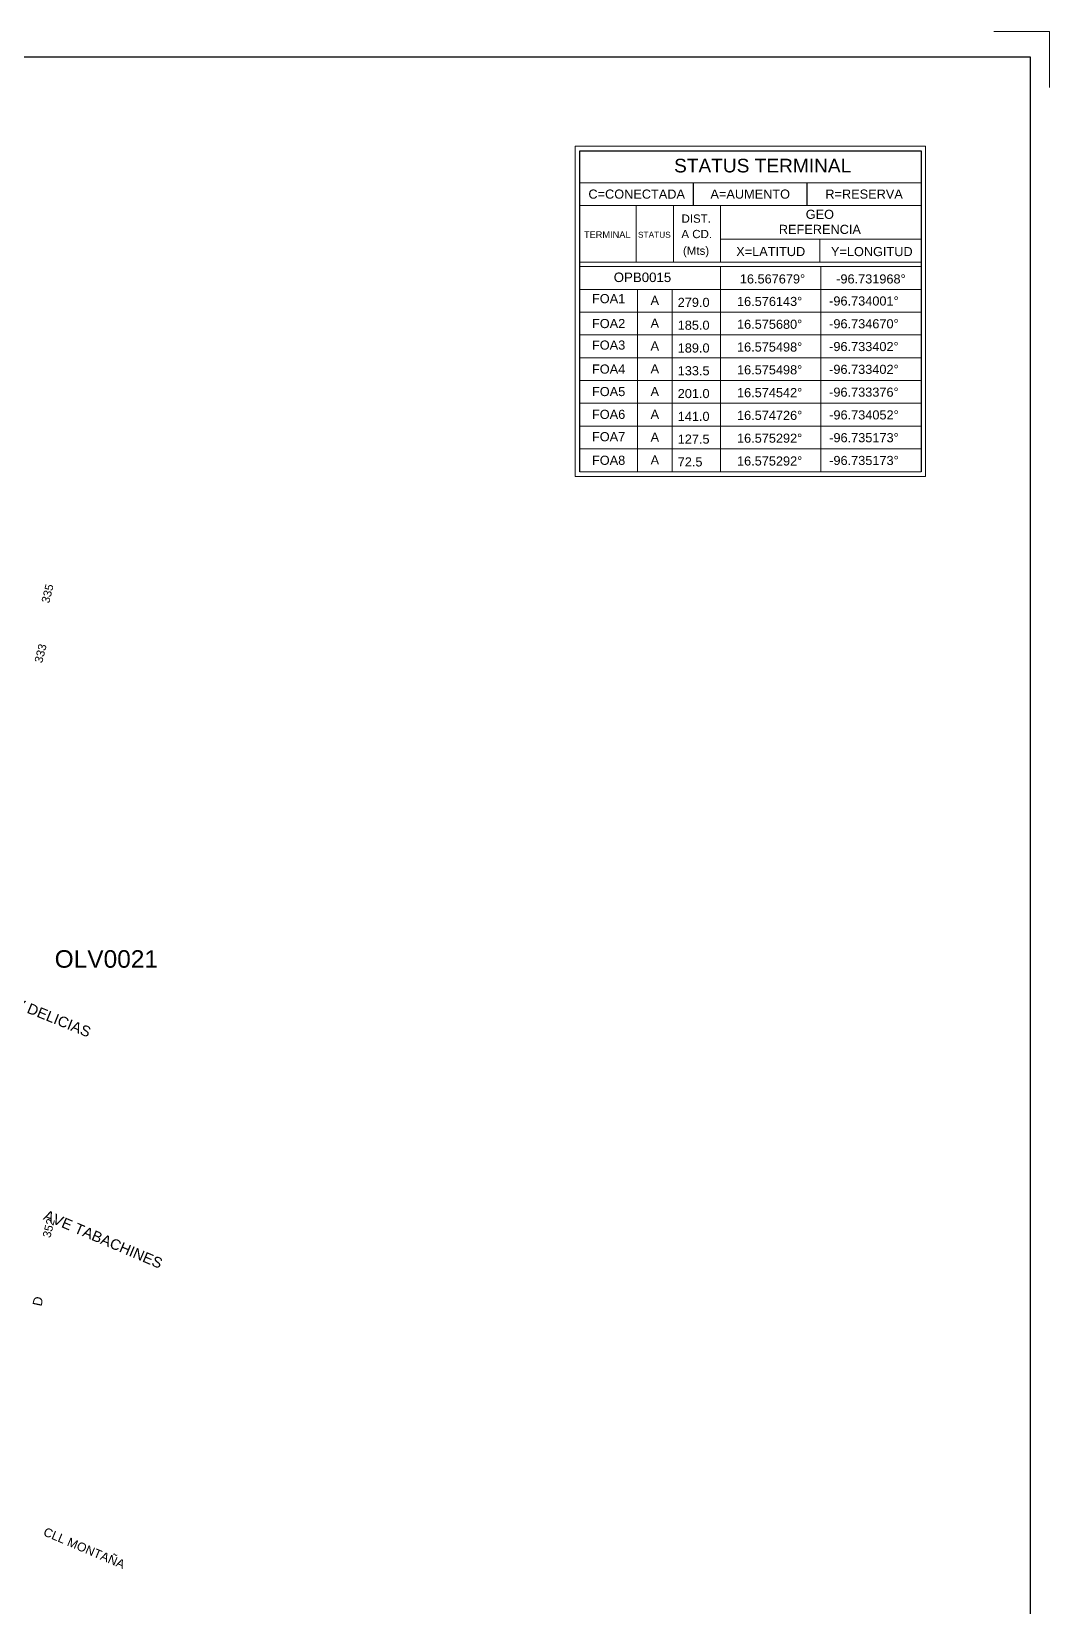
# Model space of a CAD drawing. Header units: millimetres. Extents: x -3867 to 635, y 1041 to 3666.
# Drawn here: x -1053.3 to -855.9, y 1270.7 to 1576 of the extents above; entities that cross this region are included whole.
import ezdxf
from ezdxf.enums import TextEntityAlignment as Align

# ---------------------------------------------------------------- set-up
doc = ezdxf.new("R2010")
doc.units = ezdxf.units.MM
doc.linetypes.add('TLSIGC_007', pattern=[28, 10, -1, 10, -1, 2, -1, 2, -1])
for name, color, linetype, lineweight in [('CLASIFICACION TIPO RESIDENCIAL D', 5, 'Continuous', 9), ('DISTRITO', 42, 'TLSIGC_007', 60), ('MARCO DE CONSTRUCCION', 7, 'Continuous', 5), ('NOMBRE DE CALLES', 92, 'TLSIGC_017', 5), ('NUMEROS OFICIALES', 3, 'Continuous', 5), ('TERMINAL PROYECTADA EN POSTE', 1, 'Continuous', 60)]:
    doc.layers.add(name, color=color, linetype=linetype, lineweight=lineweight)
doc.styles.get("Standard").update_dxf_attribs({"font": 'arial.ttf'})
doc.linetypes.add('TLSIGC_017', pattern='A,0.5,["=",Standard,S=1.6,R=0,X=-0.2,Y=-0.8],0.5', length=1)

msp = doc.modelspace()

# ---------------------------------------------------------------- linework, layer by layer
at = {"linetype": 'Continuous', "lineweight": 30}
for p, q in [((-924.9, 1542.23), (-924.9, 1546.64)), ((-902.89, 1542.23), (-902.89, 1546.64))]:
    msp.add_line(p, q, dxfattribs=at)
msp.add_lwpolyline([(-946.97, 1490.64), (-946.97, 1552.83), (-880.82, 1552.83), (-880.82, 1490.64)], dxfattribs=at)
at = {"layer": 'MARCO DE CONSTRUCCION'}
for p, q in [((-946.98, 1546.64), (-880.81, 1546.64)), ((-947, 1542.23), (-880.82, 1542.23)), ((-936.07, 1542.23), (-936.07, 1531.27)), ((-928.79, 1542.23), (-928.79, 1531.27)), ((-919.69, 1542.23), (-919.69, 1531.27)), ((-919.69, 1535.69), (-880.82, 1535.69)), ((-900.43, 1535.69), (-900.43, 1531.27)), ((-946.98, 1531.27), (-880.82, 1531.27)), ((-946.98, 1530.39), (-880.82, 1530.39)), ((-926.56, 1531.27), (-926.56, 1531.27)), ((-919.68, 1530.39), (-919.68, 1490.64)), ((-900.25, 1490.64), (-900.25, 1530.39)), ((-900.25, 1530.39), (-880.82, 1530.39)), ((-900.25, 1526.41), (-900.25, 1530.39)), ((-946.98, 1525.97), (-880.82, 1525.97)), ((-935.78, 1525.97), (-935.78, 1490.64)), ((-929.04, 1490.64), (-929.05, 1525.97)), ((-880.82, 1525.97), (-900.25, 1525.97)), ((-946.98, 1521.55), (-880.82, 1521.55)), ((-946.98, 1517.14), (-880.82, 1517.14)), ((-946.98, 1512.72), (-880.82, 1512.72)), ((-946.98, 1508.31), (-880.82, 1508.31)), ((-946.98, 1503.89), (-880.82, 1503.89)), ((-946.98, 1499.47), (-880.82, 1499.47)), ((-919.68, 1496.41), (-919.68, 1490.64)), ((-900.25, 1490.64), (-900.25, 1496.41)), ((-946.98, 1495.06), (-880.82, 1495.06)), ((-947.88, 1489.72), (-879.95, 1489.72)), ((-946.97, 1490.64), (-880.82, 1490.64)), ((-935.78, 1491.99), (-935.78, 1490.64)), ((-929.05, 1490.64), (-929.05, 1491.99))]:
    msp.add_line(p, q, dxfattribs=at)
msp.add_lwpolyline([(-866.73, 1575.95), (-855.91, 1575.95), (-855.91, 1565.13)], dxfattribs=at)
at = {"layer": 'MARCO DE CONSTRUCCION', "color": 7, "linetype": 'Continuous', "lineweight": 30}
msp.add_lwpolyline([(-1659.53, 1308.49), (-1681.1, 1308.49), (-1681.1, 1046.03), (-1659.53, 1046.03), (-1659.53, 1308.49), (-1659.53, 1046.03), (-859.6, 1046.03), (-859.6, 1570.96), (-1670.32, 1570.96), (-1670.32, 1308.49)], dxfattribs=at)
at = {"layer": 'MARCO DE CONSTRUCCION', "color": 7, "linetype": 'Continuous', "lineweight": 5}
msp.add_lwpolyline([(-947.88, 1489.72), (-947.85, 1553.71), (-879.94, 1553.71), (-879.95, 1489.72)], dxfattribs=at)

# ---------------------------------------------------------------- texts
at = {"layer": 'CLASIFICACION TIPO RESIDENCIAL D'}
msp.add_text('D', height=1.81, rotation=78, dxfattribs=at).set_placement((-1051.33, 1328.77))
at = {"layer": 'DISTRITO'}
for s, height, p in [('OPB0015', 1.84, (-940.39, 1527.39)), ('OLV0021', 3.394, (-1048.77, 1394.5))]:
    msp.add_text(s, height=height, dxfattribs=at).set_placement(p)
for s, p in [(' 16.567679°', (-909.96, 1528)), ('-96.731968°', (-890.53, 1528))]:
    msp.add_text(s, height=1.7666, dxfattribs=at).set_placement(p, align=Align.MIDDLE)
at = {"layer": 'MARCO DE CONSTRUCCION', "color": 7}
for s, height, p in [('STATUS TERMINAL', 2.6498, (-911.52, 1549.96)), ('X=LATITUD', 1.767, (-909.96, 1533.3)), ('Y=LONGITUD', 1.767, (-890.36, 1533.3))]:
    msp.add_text(s, height=height, dxfattribs=at).set_placement(p, align=Align.MIDDLE)
at = {"layer": 'MARCO DE CONSTRUCCION'}
for s, height, p in [('C=CONECTADA', 1.7666, (-935.94, 1544.44)), ('A=AUMENTO', 1.767, (-913.93, 1544.44)), ('R=RESERVA', 1.767, (-891.86, 1544.44)), ('REFERENCIA', 1.767, (-900.43, 1537.6)), ('GEO', 1.767, (-900.43, 1540.52))]:
    msp.add_text(s, height=height, dxfattribs=at).set_placement(p, align=Align.MIDDLE)
for s, height, p in [('DIST.', 1.597, (-927.25, 1538.89)), ('TERMINAL', 1.278, (-946.16, 1535.94)), ('STATUS', 1.15, (-935.68, 1535.98)), ('A CD.', 1.597, (-927.28, 1535.9)), ('(Mts)', 1.597, (-926.97, 1532.67))]:
    msp.add_text(s, height=height, dxfattribs=at).set_placement(p)
at = {"layer": 'NOMBRE DE CALLES'}
for s, height, rotation, p in [('PRV DELICIAS', 2.0364, 338, (-1060.46, 1388.31)), ('AVE TABACHINES', 2.0364, 337, (-1051.12, 1345.76)), ('CLL MONTAÑA', 1.697, 337, (-1051.12, 1284.53))]:
    msp.add_text(s, height=height, rotation=rotation, dxfattribs=at).set_placement(p)
at = {"layer": 'NUMEROS OFICIALES'}
for s, p in [('335', (-1049.84, 1465.04)), ('333', (-1051.19, 1453.44)), ('352', (-1049.61, 1342.04))]:
    msp.add_text(s, height=1.584, rotation=76, dxfattribs=at).set_placement(p)
at = {"layer": 'TERMINAL PROYECTADA EN POSTE'}
for s, height, p in [('FOA1', 1.767, (-941.38, 1524.18)), ('A', 1.77, (-932.43, 1523.84)), ('FOA2', 1.767, (-941.38, 1519.35)), ('A', 1.77, (-932.43, 1519.42)), ('FOA3', 1.767, (-941.38, 1515.18)), ('A', 1.77, (-932.43, 1515.01)), ('FOA4', 1.767, (-941.38, 1510.53)), ('A', 1.77, (-932.42, 1510.59)), ('FOA5', 1.767, (-941.38, 1506.17)), ('A', 1.77, (-932.43, 1506.17)), ('FOA6', 1.767, (-941.38, 1501.75)), ('A', 1.77, (-932.42, 1501.76)), ('FOA7', 1.767, (-941.38, 1497.42)), ('A', 1.77, (-932.42, 1497.34)), ('FOA8', 1.767, (-941.38, 1492.85)), ('A', 1.77, (-932.42, 1492.92))]:
    msp.add_text(s, height=height, dxfattribs=at).set_placement(p, align=Align.MIDDLE)
for s, height, p in [('279.0', 1.767, (-927.99, 1522.57)), (' 16.576143°', 1.7666, (-917.18, 1522.75)), ('-96.734001°', 1.7666, (-898.63, 1522.84)), ('-96.734670°', 1.7666, (-898.63, 1518.42)), ('185.0', 1.767, (-927.99, 1518.15)), (' 16.575680°', 1.7666, (-917.18, 1518.33)), ('189.0', 1.767, (-927.99, 1513.73)), (' 16.575498°', 1.7666, (-917.18, 1513.92)), ('-96.733402°', 1.7666, (-898.63, 1514.01)), ('133.5', 1.767, (-927.99, 1509.32)), (' 16.575498°', 1.7666, (-917.18, 1509.5)), ('-96.733402°', 1.7666, (-898.63, 1509.59)), ('201.0', 1.767, (-927.99, 1504.9)), (' 16.574542°', 1.7666, (-917.18, 1505.08)), ('-96.733376°', 1.7666, (-898.63, 1505.17)), ('141.0', 1.767, (-927.99, 1500.48)), (' 16.574726°', 1.7666, (-917.18, 1500.67)), ('-96.734052°', 1.7666, (-898.62, 1500.76)), ('127.5', 1.767, (-927.99, 1496.07)), (' 16.575292°', 1.7666, (-917.18, 1496.25)), ('-96.735173°', 1.7666, (-898.62, 1496.34)), ('72.5', 1.767, (-927.99, 1491.65)), (' 16.575292°', 1.7666, (-917.18, 1491.83)), ('-96.735173°', 1.7666, (-898.62, 1491.93))]:
    msp.add_text(s, height=height, dxfattribs=at).set_placement(p)

doc.saveas('drawing.dxf')
